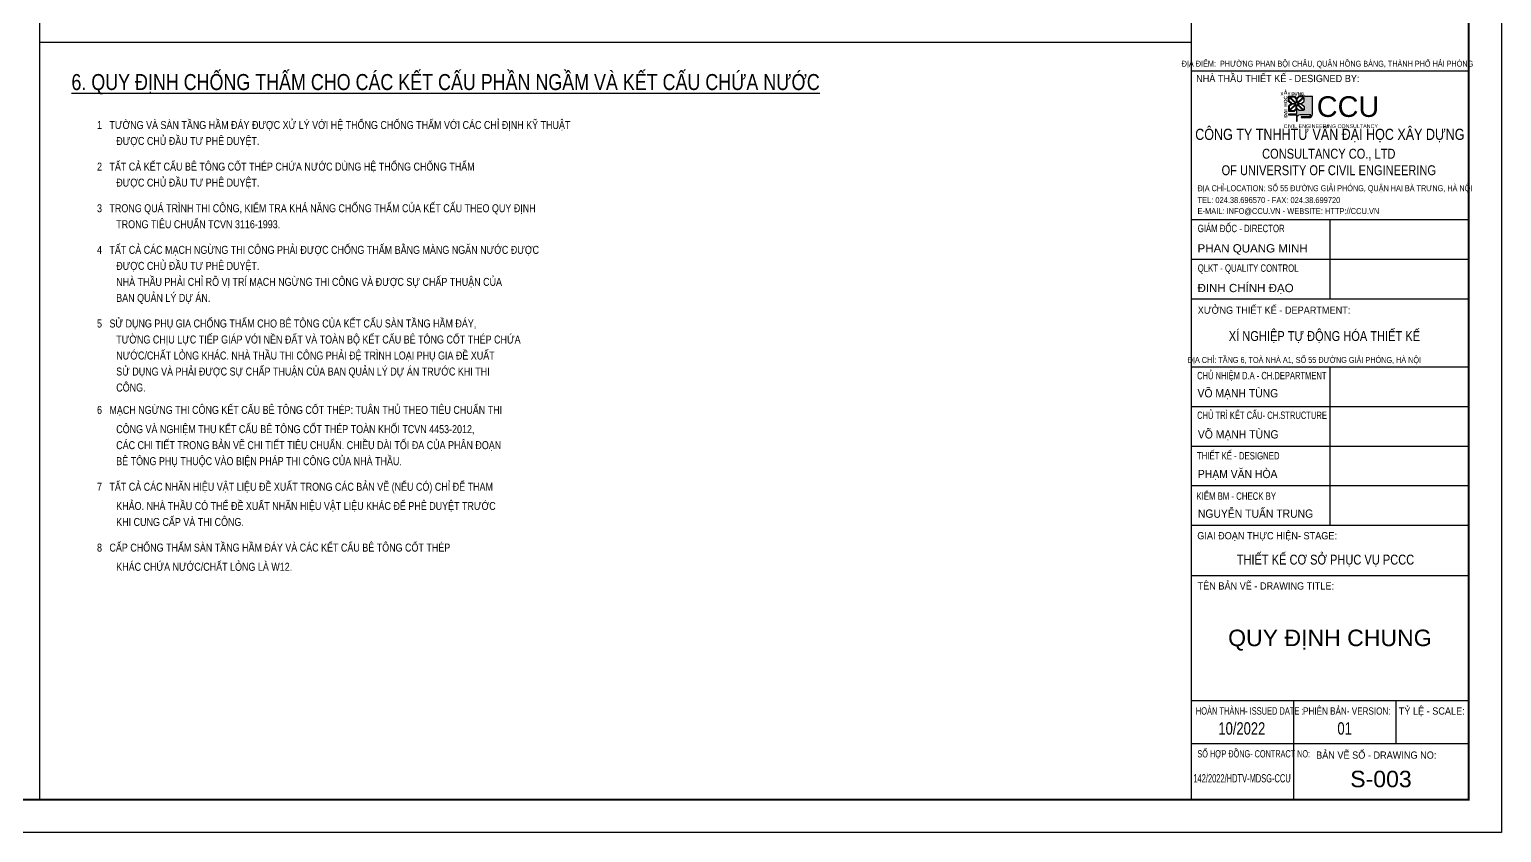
# Model space of a CAD drawing. Header units: millimetres. Extents: x -2327 to 84344, y -1171 to 60045.
# Drawn here: x 38348 to 84344, y -1171 to 23913 of the extents above; entities that cross this region are included whole.
import ezdxf
from ezdxf.enums import TextEntityAlignment as Align

# ---------------------------------------------------------------- set-up
doc = ezdxf.new("R2010")
doc.units = ezdxf.units.MM
doc.header["$LTSCALE"] = 100
doc.header["$MEASUREMENT"] = 0
doc.layers.get('DEFPOINTS').update_dxf_attribs({"color": 1})
for name, color, linetype in [('ccu12-Tencaukien', 9, 'Continuous'), ('ccu12-Text', 31, 'Continuous'), ('ccu12-Thay', 7, 'Continuous')]:
    doc.layers.add(name, color=color, linetype=linetype)
doc.layers.add('Khung ten_A1$0$khung', color=7, linetype='Continuous', lineweight=60)
doc.layers.add('Khung ten_A1$0$KT-Net thay', color=7, linetype='Continuous', lineweight=15)
doc.styles.add('arial', font='arial.ttf', dxfattribs={"width": 0.8})
doc.styles.add('ccu12-Arial', font='arial.ttf', dxfattribs={"width": 0.8})
doc.styles.add('Khung ten_A1$0$51KHUNG TEN$0$khung ten A1$1$Standard', font='', dxfattribs={"width": 0.9})
doc.styles.add('Khung ten_A1$0$Arial', font='arial.ttf', dxfattribs={"height": 2})
doc.styles.add('Khung ten_A1$0$Khung ten KT A2$0$Khung A2$0$Khung A2$0$khung ten A1$1$Standard', font='')
doc.styles.get('Khung ten_A1$0$51KHUNG TEN$0$khung ten A1$1$Standard').set_extended_font_data('.VnArialH')
doc.styles.get('Khung ten_A1$0$Khung ten KT A2$0$Khung A2$0$Khung A2$0$khung ten A1$1$Standard').set_extended_font_data('.VnArialH')

# ---------------------------------------------------------------- blocks, each defined once
blk = doc.blocks.new('Khung ten_A1$0$A$C067E0FED')
at = {"ltscale": 500, "true_color": 0x0e489d}
h = blk.add_hatch(color=154, dxfattribs=at)
h.dxf.hatch_style = 1
h.paths.add_polyline_path([(933, 986), (707, 985), (538, 985), (471, 921), (405, 985), (235, 985), (235, 835), (311, 766), (235, 697), (235, 547), (405, 547), (471, 611), (471, 459), (235, 459), (235, 444), (471, 444), (471, 256), (491, 256), (491, 371, -0.414197), (571, 451), (886, 452, -0.350385), (804, 386), (605, 386), (605, 363), (833, 363, 0.414214), (933, 463)])
h.paths.add_polyline_path([(687, 688), (687, 579), (497, 756), (613, 756)], flags=16)
h.paths.add_polyline_path([(613, 776), (497, 776), (687, 953), (687, 844)], flags=16)
h.paths.add_polyline_path([(671, 567), (546, 567), (481, 629), (481, 743)], flags=16)
h.paths.add_polyline_path([(481, 789), (481, 903), (546, 965), (671, 965)], flags=16)
h.paths.add_polyline_path([(461, 629), (397, 567), (271, 567), (461, 743)], flags=16)
h.paths.add_polyline_path([(461, 789), (271, 965), (397, 965), (461, 903)], flags=16)
h.paths.add_polyline_path([(446, 756), (255, 579), (255, 688), (329, 756)], flags=16)
h.paths.add_polyline_path([(446, 776), (329, 776), (255, 844), (255, 953)], flags=16)
at = {"color": 154, "ltscale": 500, "true_color": 0x0e489d}
blk.add_line((707, 985), (933, 986), dxfattribs=at)
for points in [[(235, 835), (235, 985), (405, 985), (471, 921)], [(329, 776), (255, 844), (255, 953), (446, 776)], [(461, 903), (461, 789), (271, 965), (397, 965), (461, 903)], [(707, 985), (538, 985), (471, 921)], [(481, 903), (481, 789), (671, 965), (546, 965), (481, 903)], [(613, 776), (687, 844), (687, 953), (497, 776)], [(311, 766), (235, 835)], [(311, 766), (235, 697)], [(235, 697), (235, 547)], [(235, 697), (235, 547), (405, 547), (471, 611)], [(471, 459), (235, 459), (235, 444), (471, 444)], [(329, 756), (255, 688), (255, 579), (446, 756)], [(461, 629), (461, 743), (271, 567), (397, 567), (461, 629)], [(329, 776), (446, 776)], [(446, 756), (329, 756)], [(471, 611), (471, 459)], [(471, 444), (471, 256)], [(481, 629), (481, 743), (671, 567), (546, 567), (481, 629)], [(497, 776), (613, 776)], [(613, 756), (687, 688), (687, 579), (497, 756)], [(613, 756), (497, 756)]]:
    blk.add_lwpolyline(points, dxfattribs=at)
for points in [[(804, 386), (605, 386), (605, 363), (833, 363, 0.414214), (933, 463), (933, 986)], [(471, 256), (491, 256), (491, 371, -0.414214), (571, 451), (886, 452)]]:
    blk.add_lwpolyline(points, format="xyb", dxfattribs=at)
blk.add_arc((804, 470), 84.2, 270.1432, 347.3819, dxfattribs=at)
at = {"color": 154, "ltscale": 500, "true_color": 0x0e489d, "attachment_point": 1, "style": 'Khung ten_A1$0$Khung ten KT A2$0$Khung A2$0$Khung A2$0$khung ten A1$1$Standard'}
for s, width, insert, char_height in [('{\\fArial|b1|i0|c0|p34;X}', 3266, (2, 1101), 85), ('{\\fArial|b1|i0|c0|p34;Â  }', 3266, (96, 1148), 105), ('{\\fArial|b1|i0|c0|p34;Y DỰNG}', 3266, (211, 1101), 85), ('CCU', 237, (1060, 986), 602.6), ('CIVIL ENGINEERING CONSULTANCY', 3266, (93, 170), 112)]:
    blk.add_mtext_dynamic_manual_height_columns(s, width=width, gutter_width=17.5, heights=[0], dxfattribs=dict(at, insert=insert, char_height=char_height))
at = {"color": 154, "ltscale": 500, "true_color": 0x0e489d, "insert": (98, 363), "char_height": 100, "attachment_point": 1, "rotation": 90, "style": 'Khung ten_A1$0$Khung ten KT A2$0$Khung A2$0$Khung A2$0$khung ten A1$1$Standard'}
blk.add_mtext_dynamic_manual_height_columns('{\\fArial|b1|i0|c0|p34;ĐẠI  HỌC }', width=3266, gutter_width=17.5, heights=[0], dxfattribs=at)
blk = doc.blocks.new('Khung ten_A1', base_point=(-3406704, 253379))
for p, q in [((74690, 58400), (74690, 1001)), ((74690, 58400), (74690, 1001)), ((74690, 23082), (83100, 23082)), ((74690, 18577), (83100, 18577)), ((78895, 18577), (78895, 16174)), ((74690, 17375), (83100, 17375)), ((74690, 17375), (83100, 17375)), ((74690, 16174), (83100, 16174)), ((74690, 16174), (83100, 16174)), ((74690, 16174), (83100, 16174)), ((74690, 16174), (83100, 16174)), ((74690, 16174), (83100, 16174)), ((74690, 16174), (83100, 16174)), ((74690, 14117), (83100, 14117)), ((74690, 14117), (83100, 14117)), ((78895, 14117), (78895, 9311)), ((74690, 12915), (83100, 12915)), ((74690, 11714), (83100, 11714)), ((74690, 11714), (83100, 11714)), ((74690, 11714), (83100, 11714)), ((74690, 11714), (83100, 11714)), ((74690, 10513), (83100, 10513)), ((74690, 10513), (83100, 10513)), ((74690, 9311), (83100, 9311)), ((74690, 9311), (83100, 9311)), ((74690, 7795), (83100, 7795)), ((74690, 7795), (83100, 7795)), ((74690, 7795), (83100, 7795)), ((74690, 4005), (83100, 4005)), ((74690, 4005), (83100, 4005)), ((77788, 4005), (77788, 1001)), ((80892, 4005), (80892, 2703)), ((74690, 2703), (83100, 2703)), ((74690, 2703), (83100, 2703))]:
    blk.add_line(p, q)
at = {"layer": 'DEFPOINTS'}
blk.add_lwpolyline([(0, 59400), (84100, 59400), (84100, 0), (0, 0)], close=True, dxfattribs=at)
at = {"layer": 'Khung ten_A1$0$KT-Net thay', "const_width": 60}
blk.add_lwpolyline([(2700, 1000), (83100, 1000), (83100, 58400), (2700, 58400)], close=True, dxfattribs=at)
at = {"color": 1, "xscale": 1.038034279163195, "yscale": 1.038034279163195, "zscale": 1.038034279163195}
blk.add_blockref('Khung ten_A1$0$A$C067E0FED', (77398, 21291), dxfattribs=at)
at = {"color": 2, "style": 'Khung ten_A1$0$51KHUNG TEN$0$khung ten A1$1$Standard'}
for s, height, width, p in [('nhµ thÇu thiÕt kÕ - designed by:', 220.26, 0.9, (74839, 22744)), ('®Þa chØ-LOCATION: sè 55 ®\xadêng gi¶i phãng, quËn hai bµ tr\xadng, hµ néi', 180, 0.8, (74883, 19438)), ('TEL: 024.38.696570 - FAX: 024.38.699720', 180, 0.9, (74883, 19078)), ('E-MAIL: INFO@CCU.VN - WEBSITE: HTTP://CCU.VN', 180, 0.9, (74883, 18745)), ('gi¸m ®èc - director ', 225.27, 0.75, (74889, 18196)), ('QLKT - quality control', 225.27, 0.75, (74889, 16994)), ('x¦ëng thiÕt kÕ - department:', 220.26, 0.9, (74889, 15722)), ('Chñ nhiÖm d.a - ch.department', 225.27, 0.7, (74870, 13736)), ('Chñ tr× KÕT CÊU- ch.STRUCTURE', 225.27, 0.7, (74870, 12534)), ('ThiÕt kÕ - designed', 225.27, 0.75, (74865, 11307)), ('KiÓm BM - check by', 225.27, 0.75, (74850, 10084)), ('giai ®o¹n thùc hiÖn- stage:', 220.26, 0.9, (74875, 8886)), ('tªn b¶n vÏ - drawing title:', 220.26, 0.9, (74884, 7363)), ('Hoµn thµnh- issued date : ', 225.27, 0.6, (74832, 3573)), ('phiªn b¶n- version:', 220.26, 0.8, (78082, 3573)), ('tû lÖ - scale:', 220.26, 0.9, (80983, 3573)), ('01', 375.4, 0.75, (79124, 2967)), ('sè hîp ®ång- CONTRACT NO:', 220.26, 0.6, (74878, 2276)), ('B¶n vÏ sè - drawing no:', 220.26, 0.9, (78478, 2237))]:
    blk.add_text(s, height=height, dxfattribs=dict(at, width=width)).set_placement(p)
at = {"style": 'Khung ten_A1$0$51KHUNG TEN$0$khung ten A1$1$Standard'}
for s, p in [('phan quang minh', (74883, 17580)), ('§INH CHÝNH §¹O', (74883, 16378))]:
    blk.add_text(s, height=250.3, dxfattribs=at).set_placement(p)
at = {"color": 2, "style": 'Khung ten_A1$0$51KHUNG TEN$0$khung ten A1$1$Standard', "width": 0.8}
blk.add_text('xÝ nghiÖp tù ®éng hãa thiÕt kÕ', height=300, dxfattribs=at).set_placement((78730, 15048), align=Align.MIDDLE_CENTER)
at = {"color": 2, "style": 'Khung ten_A1$0$51KHUNG TEN$0$khung ten A1$1$Standard'}
for s, height, width, p in [('®Þa chØ: tÇng 6, toµ nhµ a1, sè 55 ®\xadêng gi¶i phãng, hµ néi', 180.21, 0.8, (78122, 14234)), ('10/2022', 375.4, 0.75, (76226, 2967)), ('142/2022/hdtv-mdsg-ccu', 250, 0.65, (76233, 1519))]:
    blk.add_text(s, height=height, dxfattribs=dict(at, width=width)).set_placement(p, align=Align.CENTER)
at = {"style": 'Khung ten_A1$0$51KHUNG TEN$0$khung ten A1$1$Standard'}
for s, height, width, p in [('vâ m¹nh tïng', 250.3, 0.9, (74883, 13188)), ('vâ m¹nh tïng', 250.3, 0.9, (74893, 11943)), ('nguyÔn TUÊN TRUNG', 250.3, 0.9, (74893, 9540)), ('THIÕT KÕ C¥ Së PHôC Vô PCCC', 300, 0.8, (76071, 8121))]:
    blk.add_text(s, height=height, dxfattribs=dict(at, width=width)).set_placement(p)
at = {"color": 1, "style": 'Khung ten_A1$0$51KHUNG TEN$0$khung ten A1$1$Standard', "width": 0.9}
blk.add_text('PH¹M V¡N HßA', height=250.3, dxfattribs=at).set_placement((74893, 10742))
at = {"color": 2, "insert": (78895, 21331), "char_height": 340, "width": 8410, "attachment_point": 2, "style": 'Khung ten_A1$0$51KHUNG TEN$0$khung ten A1$1$Standard'}
blk.add_mtext('{\\W0.8;c«ng ty Tnhht\xad vÊn ®¹i häc x©y dùng\\W1; }', dxfattribs=at)
at = {"color": 4, "insert": (78862, 20723), "char_height": 300, "width": 10208.61, "attachment_point": 2, "style": 'Khung ten_A1$0$51KHUNG TEN$0$khung ten A1$1$Standard'}
blk.add_mtext('{\\W0.8;CONSULTANCY CO., LTD \\POF UNIVERSITY OF CIVIL ENGINEERING}', dxfattribs=at)
at = {"layer": 'Khung ten_A1$0$khung', "style": 'Khung ten_A1$0$Arial', "width": 0.8}
blk.add_text('ĐỊA ĐIỂM:  PHƯỜNG PHAN BỘI CHÂU, QUẬN HỒNG BÀNG, THÀNH PHỐ HẢI PHÒNG', height=180, dxfattribs=at).set_placement((78822, 23211), align=Align.CENTER)

msp = doc.modelspace()

# ---------------------------------------------------------------- linework, layer by layer
at = {"layer": 'ccu12-Thay', "ltscale": 10}
for p, q in [((38659.7, 56673.2), (38659.7, -140.8)), ((74646.5, 23505.7), (38659.7, 23505.7))]:
    msp.add_line(p, q, dxfattribs=at)

# ---------------------------------------------------------------- block references
at = {"layer": 'ccu12-Thay', "ltscale": 5, "xscale": 1.030575244849941, "yscale": 1.030575244849941, "zscale": 1.030575244849941}
msp.add_blockref('Khung ten_A1', (-3513192.2, 259955.2), dxfattribs=at)

# ---------------------------------------------------------------- texts
at = {"layer": 'ccu12-Tencaukien', "color": 31, "style": 'arial'}
for s, height, p in [('QUY ĐỊNH CHUNG', 515.288, (78980, 4909)), ('S-003', 515.29, (80576.4, 501.3))]:
    msp.add_text(s, height=height, dxfattribs=at).set_placement(p, align=Align.MIDDLE_CENTER)
at = {"layer": 'ccu12-Text', "style": 'ccu12-Arial', "width": 0.8}
for s, height, p in [('%%U6. QUY ĐỊNH CHỐNG THẤM CHO CÁC KẾT CẤU PHẦN NGẦM VÀ KẾT CẤU CHỨA NƯỚC', 500, (39659.7, 22020.1)), ('1   TƯỜNG VÀ SÀN TẦNG HẦM ĐÁY ĐƯỢC XỬ LÝ VỚI HỆ THỐNG CHỐNG THẤM VỚI CÁC CHỈ ĐỊNH KỸ THUẬT  ', 250, (40459.7, 20803.6)), ('ĐƯỢC CHỦ ĐẦU TƯ PHÊ DUYỆT.', 250, (41059.7, 20303.6)), ('2   TẤT CẢ KẾT CẤU BÊ TÔNG CỐT THÉP CHỨA NƯỚC DÙNG HỆ THỐNG CHỐNG THẤM ', 250, (40459.7, 19503.6)), ('ĐƯỢC CHỦ ĐẦU TƯ PHÊ DUYỆT.', 250, (41059.7, 19003.6)), ('3   TRONG QUÁ TRÌNH THI CÔNG, KIỂM TRA KHẢ NĂNG CHỐNG THẤM CỦA KẾT CẤU THEO QUY ĐỊNH', 250, (40459.7, 18203.6)), ('TRONG TIÊU CHUẨN TCVN 3116-1993.', 250, (41059.7, 17703.6)), ('4   TẤT CẢ CÁC MẠCH NGỪNG THI CÔNG PHẢI ĐƯỢC CHỐNG THẤM BẰNG MÀNG NGĂN NƯỚC ĐƯỢC', 250, (40459.7, 16903.6)), ('ĐƯỢC CHỦ ĐẦU TƯ PHÊ DUYỆT.', 250, (41059.7, 16403.6)), ('NHÀ THẦU PHẢI CHỈ RÕ VỊ TRÍ MẠCH NGỪNG THI CÔNG VÀ ĐƯỢC SỰ CHẤP THUẬN CỦA', 250, (41059.7, 15903.6)), ('BAN QUẢN LÝ DỰ ÁN.', 250, (41059.7, 15403.6)), ('5   SỬ DỤNG PHỤ GIA CHỐNG THẤM CHO BÊ TÔNG CỦA KẾT CẤU SÀN TẦNG HẦM ĐÁY,', 250, (40459.7, 14603.6)), ('TƯỜNG CHỊU LỰC TIẾP GIÁP VỚI NỀN ĐẤT VÀ TOÀN BỘ KẾT CẤU BÊ TÔNG CỐT THÉP CHỨA', 250, (41059.7, 14103.6)), ('NƯỚC/CHẤT LỎNG KHÁC. NHÀ THẦU THI CÔNG PHẢI ĐỆ TRÌNH LOẠI PHỤ GIA ĐỀ XUẤT', 250, (41059.7, 13603.6)), ('SỬ DỤNG VÀ PHẢI ĐƯỢC SỰ CHẤP THUẬN CỦA BAN QUẢN LÝ DỰ ÁN TRƯỚC KHI THI', 250, (41059.7, 13103.6)), ('CÔNG.', 250, (41059.7, 12603.6)), ('6   MẠCH NGỪNG THI CÔNG KẾT CẤU BÊ TÔNG CỐT THÉP: TUÂN THỦ THEO TIÊU CHUẨN THI', 250, (40459.7, 11903.6)), ('CÔNG VÀ NGHIỆM THU KẾT CẤU BÊ TÔNG CỐT THÉP TOÀN KHỐI TCVN 4453-2012,', 250, (41059.7, 11303.6)), ('CÁC CHI TIẾT TRONG BẢN VẼ CHI TIẾT TIÊU CHUẨN. CHIỀU DÀI TỐI ĐA CỦA PHÂN ĐOẠN', 250, (41059.7, 10803.6)), ('BÊ TÔNG PHỤ THUỘC VÀO BIỆN PHÁP THI CÔNG CỦA NHÀ THẦU.', 250, (41059.7, 10303.6)), ('7   TẤT CẢ CÁC NHÃN HIỆU VẬT LIỆU ĐỀ XUẤT TRONG CÁC BẢN VẼ (NẾU CÓ) CHỈ ĐỂ THAM', 250, (40459.7, 9503.6)), ('KHẢO. NHÀ THẦU CÓ THỂ ĐỀ XUẤT NHÃN HIỆU VẬT LIỆU KHÁC ĐỂ PHÊ DUYỆT TRƯỚC', 250, (41059.7, 8903.6)), ('KHI CUNG CẤP VÀ THI CÔNG.', 250, (41059.7, 8403.6)), ('8   CẤP CHỐNG THẤM SÀN TẦNG HẦM ĐÁY VÀ CÁC KẾT CẤU BÊ TÔNG CỐT THÉP', 250, (40459.7, 7603.6)), ('KHÁC CHỨA NƯỚC/CHẤT LỎNG LÀ W12.', 250, (41059.7, 7003.6))]:
    msp.add_text(s, height=height, dxfattribs=at).set_placement(p)

doc.saveas('drawing.dxf')
